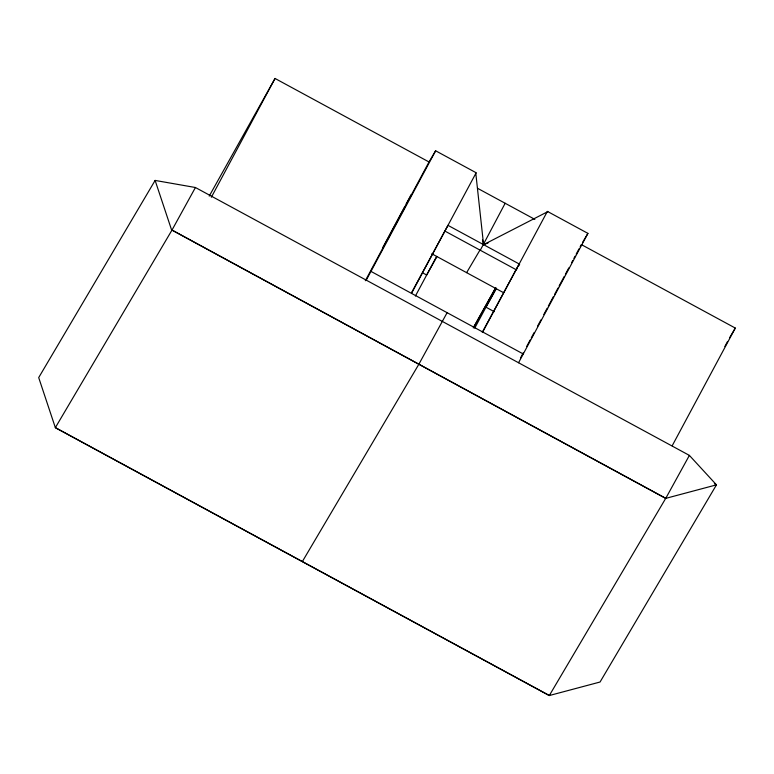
<?xml version="1.0" encoding="UTF-8"?>
<svg xmlns="http://www.w3.org/2000/svg" width="774" height="774" viewBox="0 0 774 774"><rect width="100%" height="100%" fill="white"/><g stroke="black" fill="none" stroke-linecap="round" stroke-linejoin="round"><path stroke-width="1.16" d="M505.161 203.272L480.277 250.254M689.382 455.393L665.737 498.369L171.992 230.081L665.737 498.369L716.472 484.853L689.382 455.393L195.425 187.511L155.119 180.429L38.7 377.596L55.351 427.654L549.317 695.536L600.053 682.02L716.472 484.853L714.373 483.711M209.222 196.103L275.031 78.464L429.019 161.979L435.627 150.785L476.165 172.766L411.497 293.365M211.35 197.235L275.031 78.464M382.782 247.525L404.889 206.29M406.021 204.181L411.12 194.661M365.328 280.739L429.019 161.979M366.257 280.159L435.627 150.785M411.613 292.591L447.972 225.35L519.19 263.973L482.26 332.278M415.406 296.026L436.652 256.407M302.334 561.595L418.753 364.428L447.111 312.686M474.704 328.186L495.95 288.567M482.715 331.998L547.382 211.389L587.921 233.38L518.551 362.745M520.476 358.033L523.321 352.731M526.726 346.365L530.142 340.009M531.283 337.88L534.118 332.578M537.533 326.222L540.949 319.856M543.783 314.554L547.199 308.197M548.34 306.069L553.458 296.529M554.59 294.41L558.006 288.044M559.138 285.925L564.256 276.376M565.397 274.257L568.803 267.901M571.647 262.599L572.789 260.47M573.921 258.352L575.063 256.233M576.195 254.114L579.039 248.812M580.181 246.683L581.313 244.565L735.3 328.07L672.19 445.776M724.861 346.529L727.579 341.45M195.425 187.511L171.77 230.488L155.119 180.429M436.971 256.571L426.668 275.022L422.507 272.767M473.243 327.895L495.592 287.86M473.533 327.615L495.892 287.58M496.269 288.731L485.966 307.181L494.276 311.69M171.992 230.081L55.351 427.654L549.317 695.536L665.959 497.953M466.616 272.651L480.015 249.963M516.326 269.807L517.429 267.939M518.532 266.072L519.635 264.215M582.512 242.533L587.921 233.38M729.485 337.919L735.3 328.07M547.828 211.631L483.576 244.661L482.463 239.969M488.104 242.949L483.576 244.661L475.72 172.534M477.597 188.324L534.853 219.371M444.663 230.942L515.89 269.565M431.766 253.756L503.545 292.678M370.959 271.384L523.253 353.979"/></g></svg>
